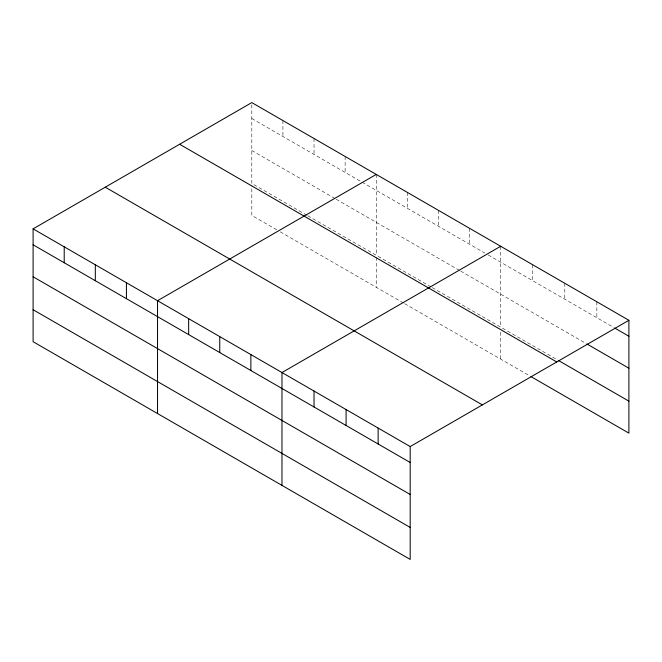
<?xml version="1.0" encoding="UTF-8"?>
<svg xmlns="http://www.w3.org/2000/svg" width="662" height="662" viewBox="0 0 662 662"><rect width="100%" height="100%" fill="white"/><g stroke="black" fill="none" stroke-linecap="round" stroke-linejoin="round"><path stroke-width="0.5" stroke-dasharray="3.31 2.48" d="M251.808 118.515L361.138 181.636M362.031 182.149L484.692 252.967M488.242 255.019L613.765 327.491M251.808 150.497L335.361 198.741M336.255 199.254L459.8 270.584M460.694 271.097L586.16 343.537M306.92 215.266L251.808 183.448L251.808 102.585M307.805 215.779L431.359 287.109M432.245 287.622L557.669 360.037M276.699 229.797L251.808 215.431L251.808 185.517M280.258 231.857L403.803 303.188M404.697 303.701L529.178 375.569M596.851 301.789L596.851 317.719M564.794 283.286L564.794 299.216M532.745 264.783L532.745 280.713M500.687 246.272L500.687 327.136M500.687 332.299L500.687 359.118M469.581 228.316L469.581 244.245M438.467 210.35L438.467 226.28M407.362 192.394L407.362 208.323M376.248 174.429L376.248 255.292M376.248 257.361L376.248 287.275M345.142 156.472L345.142 172.401M314.028 138.507L314.028 154.436M282.922 120.55L282.922 136.48"/><path stroke-width="0.99" d="M33.1 228.862L410.192 446.569L410.192 559.415L33.1 341.7L33.1 228.862L251.808 102.585L628.9 320.3L628.9 433.138L530.965 376.595M376.248 174.429L157.539 300.705L157.539 413.551M500.687 246.272L281.979 372.549L281.979 485.395M410.192 446.569L628.9 320.3M614.65 328.004L628.9 336.23M587.053 344.05L628.9 368.213M558.562 360.55L628.9 401.164M179.634 144.258L556.725 361.965M105.275 187.189L482.366 404.896M33.1 244.791L410.192 462.498M33.1 276.774L410.192 494.481M33.1 309.725L410.192 527.432M378.134 428.066L378.134 443.995M346.085 409.555L346.085 425.484M314.028 391.052L314.028 406.981M250.873 354.584L250.873 370.513M219.759 336.627L219.759 352.556M188.653 318.662L188.653 334.591M126.434 282.74L126.434 298.67M95.32 264.783L95.32 280.713M64.214 246.818L64.214 262.748"/></g></svg>
